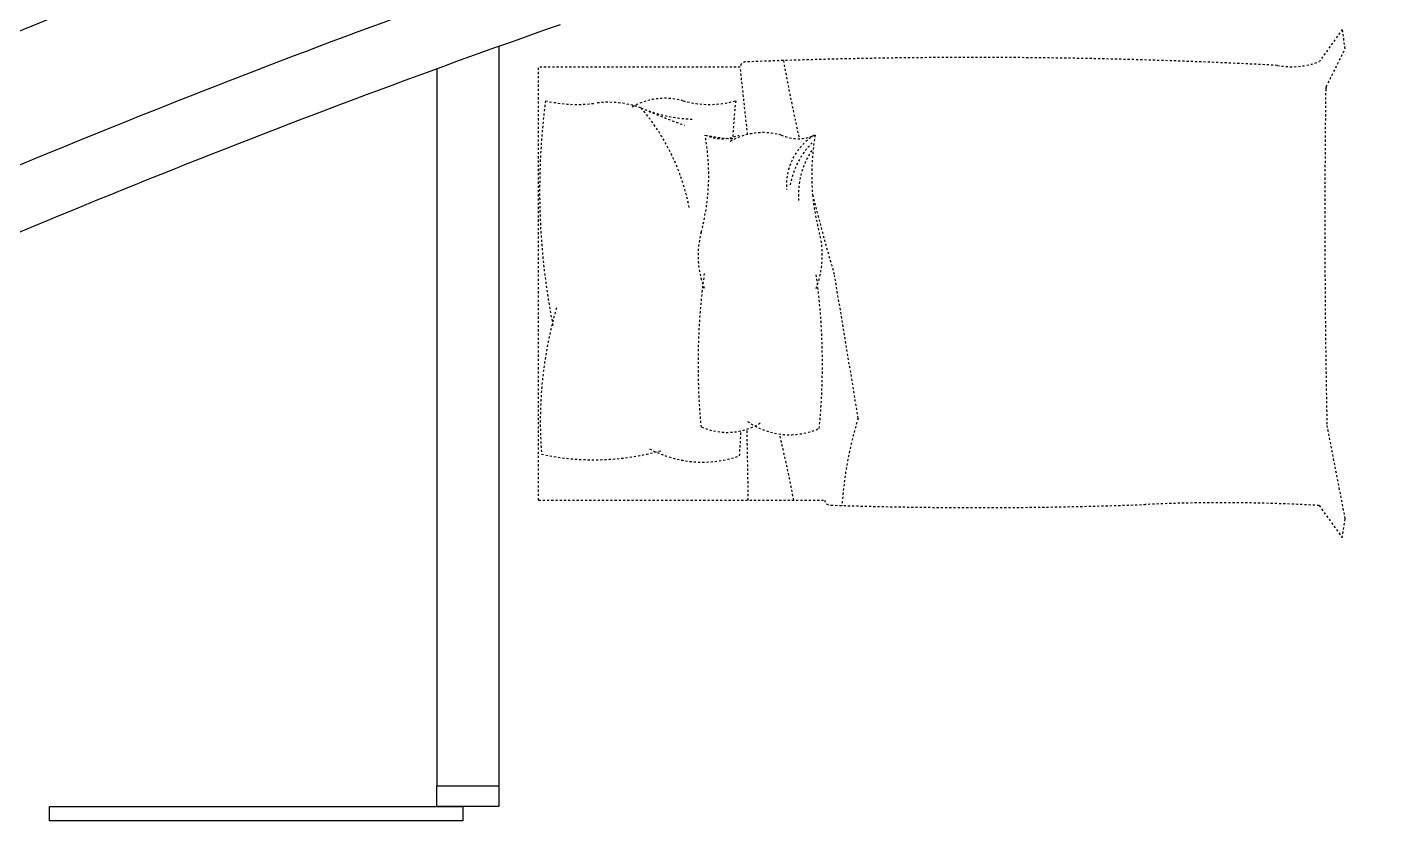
# Model space of a CAD drawing. Header units: millimetres. Extents: x -27104 to 125781, y -3376 to 46996.
# Drawn here: x 56014.5 to 56078.9, y 18992.4 to 19030 of the extents above; entities that cross this region are included whole.
import ezdxf

# ---------------------------------------------------------------- set-up
doc = ezdxf.new("R2010")
doc.units = ezdxf.units.MM
doc.header["$LTSCALE"] = 100
doc.header["$MEASUREMENT"] = 0
doc.linetypes.add('HIDDEN2', pattern=[0.1875, 0.125, -0.0625])
doc.layers.get('0').update_dxf_attribs({"linetype": 'CONTINUOUS'})
doc.layers.add('ELE9', color=9, linetype='CONTINUOUS')
doc.layers.add('FUR', color=253, linetype='HIDDEN2')

# ---------------------------------------------------------------- blocks, each defined once
blk = doc.blocks.new('A$C04154FD8')
at = {"layer": 'FUR', "ltscale": 0.1}
for p, q in [((91.2, 1952.8), (91.2, 1260.4)), ((91.2, 1952.8), (91.2, 1260.4)), ((91.2, 1952.8), (1140.6, 1952.8)), ((1140.6, 1464.5), (1140.6, 1952.8)), ((1140.6, 1464.5), (1140.6, 1952.8)), ((78.3, 63.2), (0, 7.2)), ((78.3, 63.2), (0, 7.2)), ((46.4, 0.1), (275.2, 44.5)), ((46.4, 0.1), (275.2, 44.5)), ((1093, 46.1), (1185, 0)), ((1093, 46.1), (1185, 0)), ((1231.8, 7.2), (1154.2, 62.7)), ((1231.8, 7.2), (1154.2, 62.7)), ((0, 7.2), (46.4, 0.1)), ((0, 7.2), (46.4, 0.1)), ((1185, 0), (1231.8, 7.2)), ((1185, 0), (1231.8, 7.2))]:
    blk.add_line(p, q, dxfattribs=at)
for centre, radius, start, end in [((793.5, 1818.8), 604.4, 167.8861, 195.8345), ((793.5, 1818.8), 604.4, 167.8861, 195.8345), ((281.1, 956), 992.7, 73.8635, 94.5374), ((281.1, 956), 992.7, 73.8635, 94.5374), ((841.2, 274.6), 1675.7, 82.5374, 101.4138), ((841.2, 274.6), 1675.7, 82.5374, 101.4138), ((1391, 1859.8), 340.9, 167.0581, 187.5725), ((1391, 1859.8), 340.9, 167.0581, 187.5725), ((818.3, 1783.7), 237, 340.6111, 7.5725), ((818.3, 1783.7), 237, 340.6111, 7.5725), ((904, 1646.5), 160.9, 344.2034, 31.1033), ((904, 1646.5), 160.9, 344.2034, 31.1033), ((453.6, 1555.9), 270.2, 151.6681, 199.379), ((453.6, 1555.9), 270.2, 151.6681, 199.379), ((700.3, 2102.6), 524.1, 281.0034, 310.6506), ((700.3, 2102.6), 524.1, 281.0034, 310.6506), ((2692, 982.7), 1801.4, 156.363, 159.9793), ((2692, 982.7), 1801.4, 156.363, 159.9793), ((1368.7, 1567.2), 354.7, 157.1473, 177.7159), ((1368.7, 1567.2), 354.7, 157.1473, 177.7159), ((1283.2, 1539.2), 233.2, 164.2034, 195.7966), ((1283.2, 1539.2), 233.2, 164.2034, 195.7966), ((405.7, 1496.1), 150.3, 155.5786, 212.0629), ((405.7, 1496.1), 150.3, 155.5786, 212.0629), ((420.7, -28.9), 1595.8, 82.0891, 95.5971), ((420.7, -28.9), 1595.8, 82.0891, 95.5971), ((684.1, 1348.1), 218.6, 74.9634, 111.394), ((684.1, 1348.1), 218.6, 74.9634, 111.394), ((879.3, 2074.7), 533.8, 254.9634, 264.8103), ((879.3, 2074.7), 533.8, 254.9634, 264.8103), ((879.3, 2074.7), 533.8, 264.8103, 280.4201), ((879.3, 2074.7), 533.8, 264.8103, 280.4201), ((1067.7, 1508.6), 100.7, 155.8675, 204.1325), ((1067.7, 1508.6), 100.7, 155.8675, 204.1325), ((1308, 1472.4), 340.9, 167.0581, 179.3622), ((1308, 1472.4), 340.9, 167.0581, 179.3622), ((820.9, 1409), 160.9, 344.2034, 31.1033), ((820.9, 1409), 160.9, 344.2034, 31.1033), ((901.2, 69.2), 1415.3, 83.6052, 87.3227), ((901.2, 69.2), 1415.3, 83.6052, 87.3227), ((-212.8, 23149.9), 21706.9, 270.80221, 271.25646), ((-212.8, 23149.9), 21706.9, 270.80221, 271.25646), ((423.9, 4793), 3334.4, 266.1288, 267.1689), ((423.9, 4793), 3334.4, 266.1288, 267.1689), ((-9304.3, 97277.7), 96380.8, 276.123823, 276.221442), ((-9304.3, 97277.7), 96380.8, 276.123823, 276.221442), ((1140.6, 1452), 12.4, 0, 90), ((1140.6, 1452), 12.4, 0, 90), ((-12888.6, 898.9), 14052.5, 357.00392, 2.25569), ((-12888.6, 898.9), 14052.5, 357.00392, 2.25569), ((425.6, 1345.1), 175.8, 144.687, 204.0718), ((425.6, 1345.1), 175.8, 144.687, 204.0718), ((-514.5, 4523.7), 3245.7, 280.7547, 283.6512), ((-514.5, 4523.7), 3245.7, 280.7547, 283.6512), ((854.6, 1211.3), 141.6, 31.5587, 94.2687), ((854.6, 1211.3), 141.6, 31.5587, 94.2687), ((1067.7, 1324), 100.7, 155.8675, 204.1325), ((1067.7, 1324), 100.7, 155.8675, 204.1325), ((2104, -3778.8), 5225.7, 100.4474, 102.567), ((2104, -3778.8), 5225.7, 100.4474, 102.567), ((831.3, 1128.7), 195.1, 56.6416, 94.9226), ((831.3, 1128.7), 195.1, 56.6416, 94.9226), ((825, 1160.9), 185, 44.338, 80.5778), ((825, 1160.9), 185, 44.338, 80.5778), ((2104, -3778.8), 5225.7, 104.1, 106.3241), ((2104, -3778.8), 5225.7, 104.1, 106.3241), ((2104, -3778.8), 5225.7, 104.1, 106.3241), ((2104, -3778.8), 5225.7, 104.1, 106.3241), ((879.3, 757.9), 533.8, 95.1897, 105.0366), ((879.3, 757.9), 533.8, 95.1897, 105.0366), ((879.3, 757.9), 533.8, 79.5799, 95.1897), ((879.3, 757.9), 533.8, 79.5799, 95.1897), ((93.3, 1246.3), 14.3, 98.6906, 186.3917), ((93.3, 1246.3), 14.3, 98.6906, 186.3917), ((420.7, 2861.5), 1595.8, 264.4029, 277.9109), ((420.7, 2861.5), 1595.8, 264.4029, 277.9109), ((684.1, 1484.5), 218.6, 248.606, 285.0366), ((684.1, 1484.5), 218.6, 248.606, 285.0366), ((11018.9, 887.1), 10945.6, 178.12795, 182.10747), ((17.8, 299.5), 920.8, 72.8296, 86.2053), ((17.8, 299.5), 920.8, 72.8296, 86.2053), ((-7712.4, 50833), 50294.4, 279.15486, 279.5539), ((-7712.4, 50833), 50294.4, 279.15486, 279.5539), ((-3926.4, 296.4), 4011.5, 356.6674, 2.6894), ((1325.7, 129.9), 184.3, 169.1864, 201.3821), ((1325.7, 129.9), 184.3, 169.1864, 201.3821), ((767.6, -24012.1), 24061.6, 89.23811, 91.17273), ((767.6, -24012.1), 24061.6, 89.23811, 91.17273), ((1087.4, 34.9), 12.4, 63.4223, 89.0939), ((1087.4, 34.9), 12.4, 63.4223, 89.0939)]:
    blk.add_arc(centre, radius, start, end, dxfattribs=at)
blk = doc.blocks.new('ggtyu')
at = {"layer": 'ELE9', "color": 253, "ltscale": 0.1}
blk.add_lwpolyline([(55850.285, 19193.945, 0.022924), (55811.585, 19178.375)], format="xyb", dxfattribs=at)
for points in [[(55847.375, 19192.916), (55847.375, 19157.872)], [(55844.44, 19191.855), (55844.44, 19157.872)], [(55844.44, 19157.872), (55847.375, 19157.872)]]:
    blk.add_lwpolyline(points, dxfattribs=at)
at = {"layer": 'ELE9', "color": 253}
for points in [[(55847.375, 19157.872), (55847.375, 19156.894), (55844.44, 19156.894), (55844.44, 19157.872)], [(55826.099, 19156.209), (55826.099, 19156.894), (55845.663, 19156.894), (55845.663, 19156.209)]]:
    blk.add_lwpolyline(points, close=True, dxfattribs=at)
at = {"layer": 'ELE9', "color": 253, "ltscale": 0.1}
for radius, start, end in [(463.964, 95.49309, 114.55111), (458.094, 109.29017, 114.52971)]:
    blk.add_arc((56000.646, 18764.339), radius, start, end, dxfattribs=at)
at = {"layer": 'ELE9', "color": 253, "xscale": 0.01956378461538462, "yscale": 0.01956378461538462, "zscale": 0.01956378461538462, "rotation": 90}
blk.add_blockref('A$C04154FD8', (55887.46, 19169.623), dxfattribs=at)

msp = doc.modelspace()

# ---------------------------------------------------------------- block references
msp.add_blockref('ggtyu', (189.458, -163.799))

doc.saveas('drawing.dxf')
